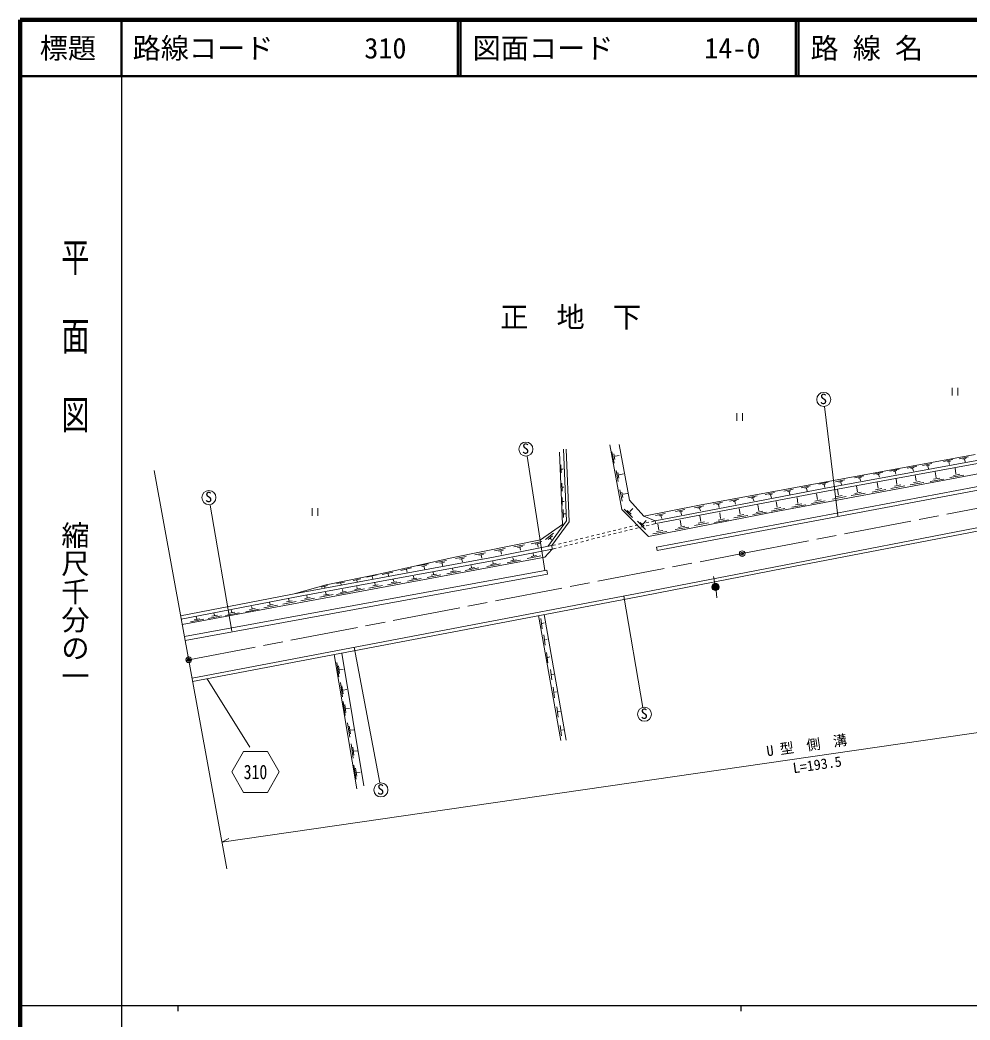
# Model space of a CAD drawing. Units: millimetres, scale not verified. Extents: x 40000 to 680000, y 20000 to 380000.
# Drawn here: x 40000 to 208702, y 202409 to 380000 of the extents above; entities that cross this region are included whole.
import ezdxf
from ezdxf.enums import TextEntityAlignment as Align

# ---------------------------------------------------------------- set-up
doc = ezdxf.new("R2010")
doc.units = ezdxf.units.MM
doc.header["$LTSCALE"] = 1000
doc.header["$PDMODE"] = 32
doc.header["$PDSIZE"] = 500
doc.linetypes.add('CHAIN', pattern=[18.5, 12, -1.5, 3.5, -1.5])
for name, color, linetype, lineweight in [('M-BGD', 7, 'Continuous', 13), ('M-BMK', 2, 'CHAIN', 13), ('M-BMK-SRVR', 3, 'Continuous', 13), ('M-STR-HTXT', 7, 'Continuous', 13), ('M-STR-STRC', 7, 'Continuous', 13), ('M-TTL', 2, 'Continuous', 140), ('M-TTL-BAND', 7, 'Continuous', 25), ('M-TTL-LINE', 7, 'Continuous', 50)]:
    doc.layers.add(name, color=color, linetype=linetype, lineweight=lineweight)
for name, color, linetype in [('M-BMK-HTXT', 7, 'Continuous'), ('M-OTRS', 6, 'Continuous'), ('M-TTL-TXT', 7, 'Continuous')]:
    doc.layers.add(name, color=color, linetype=linetype)
doc.styles.add('@ＭＳ ゴシック', font='')
doc.styles.add('ＭＳ ゴシック', font='')
doc.styles.get('@ＭＳ ゴシック').set_extended_font_data('@MS Gothic')
doc.styles.get('ＭＳ ゴシック').set_extended_font_data('MS Gothic')

msp = doc.modelspace()

# ---------------------------------------------------------------- linework, layer by layer
at = {"layer": 'M-BGD'}
for p, q in [((205526, 314655), (205526, 313295)), ((206546, 313295), (206546, 314655)), ((182892, 311372), (185226, 291941)), ((167290, 310181), (167290, 308821)), ((168310, 308821), (168310, 310181)), ((137040, 291048), (136487, 303763)), ((137547, 290894), (136986, 303785)), ((144731, 304540), (146867, 293047)), ((146374, 304587), (148261, 294751)), ((130067, 302566), (133201, 282216)), ((136335, 290385), (135797, 303278)), ((145117, 303308), (145502, 301324)), ((145425, 302942), (145611, 301947)), ((145669, 302531), (146427, 302679)), ((153058, 286357), (241114, 302988)), ((153170, 285767), (241226, 302398)), ((193448, 299897), (209643, 302810)), ((200381, 297595), (227282, 302624)), ((204003, 301585), (205666, 301944)), ((206776, 302086), (208439, 302445)), ((207406, 302033), (208011, 302177)), ((207716, 302041), (207848, 301535)), ((136064, 300981), (136117, 299565)), ((136162, 300245), (136430, 300245)), ((194464, 299884), (196127, 300243)), ((197571, 300429), (199234, 300789)), ((198201, 300377), (198806, 300520)), ((198511, 300385), (198643, 299879)), ((200280, 300860), (201943, 301219)), ((200910, 300807), (201514, 300951)), ((201220, 300815), (201352, 300309)), ((204633, 301532), (205238, 301676)), ((204943, 301540), (205075, 301034)), ((206203, 299420), (206042, 300435)), ((145847, 300024), (146232, 298041)), ((146155, 299658), (146341, 298663)), ((146399, 299247), (147156, 299395)), ((177716, 296948), (193448, 299897)), ((184797, 297997), (186460, 298356)), ((188206, 298696), (189868, 299056)), ((188836, 298644), (189440, 298787)), ((189146, 298651), (189278, 298145)), ((191537, 299338), (193200, 299698)), ((192168, 299286), (192772, 299429)), ((192477, 299293), (192609, 298787)), ((195095, 299831), (195699, 299975)), ((195404, 299839), (195536, 299333)), ((195738, 297500), (195577, 298514)), ((199153, 298133), (198993, 299147)), ((201610, 298042), (204069, 298478)), ((202233, 298433), (203369, 298658)), ((202689, 298722), (202528, 299736)), ((205124, 298740), (207583, 299176)), ((205747, 299132), (206883, 299356)), ((136218, 297766), (136271, 296350)), ((136317, 297030), (136585, 297030)), ((160649, 293813), (177716, 296948)), ((174595, 292771), (200381, 297595)), ((175644, 296302), (177306, 296661)), ((178738, 296899), (180400, 297258)), ((179368, 296846), (179972, 296990)), ((179678, 296854), (179810, 296348)), ((181870, 297554), (183533, 297913)), ((182500, 297501), (183105, 297645)), ((182810, 297509), (182942, 297003)), ((185346, 295608), (185186, 296622)), ((185428, 297944), (186032, 298088)), ((185737, 297952), (185869, 297446)), ((188704, 296218), (188543, 297232)), ((191303, 296167), (193762, 296603)), ((191926, 296558), (193062, 296783)), ((192382, 296847), (192221, 297861)), ((194659, 296819), (197118, 297256)), ((195282, 297211), (196418, 297436)), ((198075, 297452), (200533, 297889)), ((198697, 297844), (199834, 298069)), ((136252, 295218), (136305, 293802)), ((146545, 296540), (146930, 294556)), ((146853, 296174), (147039, 295179)), ((147097, 295763), (147855, 295911)), ((166002, 294562), (167665, 294921)), ((169223, 295143), (170885, 295503)), ((169853, 295091), (170457, 295234)), ((170163, 295098), (170295, 294592)), ((172351, 295718), (174013, 296077)), ((172981, 295665), (173585, 295809)), ((173291, 295673), (173423, 295167)), ((176274, 296250), (176878, 296393)), ((176584, 296257), (176716, 295751)), ((178157, 294157), (177996, 295172)), ((181617, 294825), (181456, 295839)), ((184268, 294928), (186726, 295364)), ((184891, 295319), (186027, 295544)), ((187625, 295538), (190084, 295974)), ((188248, 295929), (189384, 296154)), ((77630, 271487), (73760, 293864)), ((91874, 293322), (91874, 291962)), ((92894, 291962), (92894, 293322)), ((136350, 294481), (136618, 294481)), ((136476, 293061), (136529, 291645)), ((146867, 293047), (151627, 288272)), ((147303, 293149), (148747, 291634)), ((148261, 294751), (150802, 291872)), ((148304, 292693), (148850, 293245)), ((150802, 291872), (160649, 293813)), ((156400, 292700), (158062, 293060)), ((159753, 293376), (161415, 293735)), ((160383, 293324), (160987, 293467)), ((160693, 293331), (160825, 292825)), ((163113, 293995), (164776, 294355)), ((163744, 293943), (164348, 294086)), ((164053, 293950), (164185, 293444)), ((166632, 294509), (167236, 294653)), ((166942, 294517), (167074, 294011)), ((167861, 292257), (167700, 293272)), ((171205, 292854), (171045, 293869)), ((173375, 292797), (175833, 293233)), ((173997, 293188), (175134, 293413)), ((174453, 293477), (174293, 294491)), ((177079, 293477), (179537, 293913)), ((177701, 293869), (178837, 294093)), ((180538, 294145), (182997, 294581)), ((181161, 294536), (182297, 294761)), ((136575, 292324), (136843, 292324)), ((147810, 292918), (148510, 292231)), ((152805, 291071), (150802, 291872)), ((151627, 288272), (174595, 292771)), ((152881, 291994), (154543, 292354)), ((153511, 291942), (154115, 292085)), ((153821, 291949), (153953, 291443)), ((157030, 292648), (157634, 292791)), ((157340, 292655), (157472, 292149)), ((160883, 290916), (160723, 291930)), ((163958, 291166), (165094, 291391)), ((164414, 291455), (164253, 292469)), ((166782, 291577), (169241, 292013)), ((167405, 291969), (168541, 292193)), ((170127, 292174), (172585, 292610)), ((170749, 292565), (171886, 292790)), ((132428, 287661), (136335, 290385)), ((133719, 286504), (137040, 291048)), ((134443, 286647), (137547, 290894)), ((146297, 289503), (146783, 289620)), ((147269, 289737), (147756, 289854)), ((148242, 289971), (148728, 290089)), ((148788, 289567), (148303, 289448)), ((149214, 290206), (149700, 290323)), ((149759, 289806), (149274, 289687)), ((149633, 291005), (151077, 289490)), ((150140, 290774), (150840, 290087)), ((150186, 290440), (150672, 290557)), ((150730, 290046), (150245, 289926)), ((150634, 290549), (151180, 291101)), ((151158, 290674), (151644, 290791)), ((151701, 290285), (151216, 290165)), ((152130, 290908), (152805, 291071)), ((152898, 290580), (152187, 290404)), ((152805, 291071), (152898, 290580)), ((153456, 289433), (153296, 290447)), ((156332, 289491), (158791, 289927)), ((156955, 289882), (158091, 290107)), ((157411, 290171), (157250, 291185)), ((159805, 290235), (162263, 290672)), ((160427, 290627), (161564, 290852)), ((163335, 290775), (165794, 291211)), ((134757, 288862), (133320, 287713)), ((134565, 288368), (133820, 287738)), ((134205, 287931), (134404, 287687)), ((138520, 287629), (139006, 287746)), ((139492, 287863), (139978, 287980)), ((140464, 288098), (140950, 288215)), ((141436, 288332), (141922, 288449)), ((141991, 287893), (141506, 287773)), ((142409, 288566), (142895, 288683)), ((142962, 288132), (142477, 288012)), ((143381, 288800), (143867, 288917)), ((143933, 288371), (143448, 288252)), ((144353, 289034), (144839, 289152)), ((144904, 288610), (144419, 288491)), ((145325, 289269), (145811, 289386)), ((145875, 288850), (145390, 288730)), ((146846, 289089), (146361, 288969)), ((147817, 289328), (147332, 289208)), ((152378, 288753), (154836, 289189)), ((153001, 289144), (154137, 289369)), ((116911, 284551), (132428, 287661)), ((124080, 284608), (134443, 286647)), ((124192, 284018), (134483, 286043)), ((124287, 285739), (126181, 286118)), ((127676, 286433), (129570, 286811)), ((128357, 286349), (129211, 286510)), ((128752, 286424), (128896, 285823)), ((130803, 286994), (132697, 287373)), ((131484, 286910), (132337, 287071)), ((131879, 286985), (132023, 286384)), ((133173, 284625), (134483, 286043)), ((134443, 286647), (135117, 286809)), ((134483, 286043), (134443, 286647)), ((135195, 286218), (134483, 286043)), ((135603, 286926), (136089, 287043)), ((136166, 286458), (135680, 286338)), ((136575, 287161), (137062, 287278)), ((137137, 286697), (136651, 286577)), ((137548, 287395), (138034, 287512)), ((138108, 286936), (137622, 286816)), ((139079, 287175), (138593, 287056)), ((140049, 287414), (139564, 287295)), ((141020, 287654), (140535, 287534)), ((153058, 286357), (153170, 285767)), ((68809, 272664), (133173, 284625)), ((104227, 281702), (116911, 284551)), ((106311, 281343), (124080, 284608)), ((117353, 284359), (119246, 284738)), ((118033, 284276), (118887, 284436)), ((118428, 284350), (118572, 283750)), ((120795, 285014), (122689, 285393)), ((121476, 284931), (122329, 285091)), ((121871, 285005), (122015, 284404)), ((124968, 285656), (125821, 285816)), ((125363, 285730), (125507, 285130)), ((127620, 284147), (127530, 284500)), ((132473, 284817), (130066, 284342)), ((131735, 284900), (130747, 284727)), ((131190, 284907), (131100, 285260)), ((106420, 280753), (124192, 284018)), ((107612, 282250), (109525, 282699)), ((108661, 282416), (108744, 281940)), ((110667, 283043), (112560, 283422)), ((111347, 282959), (112201, 283120)), ((111742, 283034), (111886, 282433)), ((113850, 283639), (115743, 284018)), ((114530, 283556), (115384, 283716)), ((114925, 283630), (115069, 283029)), ((116919, 282208), (116829, 282561)), ((121464, 282702), (119057, 282227)), ((120726, 282786), (119737, 282612)), ((120180, 282792), (120090, 283145)), ((125322, 283402), (122915, 282927)), ((124584, 283485), (123595, 283312)), ((124038, 283492), (123948, 283845)), ((128904, 284057), (126497, 283582)), ((128166, 284140), (127177, 283967)), ((69206, 270486), (133541, 282279)), ((69329, 269815), (133664, 281607)), ((89612, 278245), (106311, 281343)), ((89724, 277655), (106420, 280753)), ((94365, 279667), (104227, 281702)), ((99174, 280469), (100496, 280764)), ((101517, 281023), (103430, 281472)), ((102566, 281189), (102649, 280713)), ((104319, 281513), (106232, 281963)), ((105368, 281680), (105451, 281204)), ((106365, 280260), (106275, 280613)), ((111232, 280802), (108825, 280327)), ((110494, 280886), (109505, 280712)), ((109948, 280892), (109858, 281245)), ((114724, 281496), (112317, 281020)), ((113986, 281579), (112997, 281406)), ((113440, 281585), (113350, 281938)), ((118203, 282118), (115796, 281643)), ((117465, 282202), (116476, 282028)), ((133541, 282279), (133664, 281607)), ((163417, 279948), (163166, 281161)), ((88697, 278068), (94365, 279667)), ((93496, 279299), (94633, 279562)), ((94104, 279440), (94145, 279171)), ((96189, 279904), (97601, 280161)), ((96988, 280049), (97054, 279626)), ((97347, 278517), (97257, 278870)), ((101186, 278954), (98778, 278479)), ((100447, 279037), (99459, 278864)), ((99902, 279043), (99812, 279396)), ((99829, 280514), (99899, 280231)), ((104364, 279592), (101957, 279117)), ((103626, 279675), (102638, 279502)), ((103080, 279681), (102991, 280035)), ((107649, 280170), (105242, 279695)), ((106911, 280253), (105922, 280080)), ((68528, 274170), (89612, 278245)), ((68642, 273581), (89724, 277655)), ((87771, 276836), (87681, 277189)), ((92284, 277330), (89877, 276855)), ((91546, 277413), (90557, 277240)), ((91000, 277420), (90910, 277773)), ((95628, 277946), (93221, 277471)), ((94890, 278030), (93901, 277856)), ((94344, 278036), (94254, 278389)), ((98631, 278427), (96224, 277952)), ((97893, 278511), (96904, 278337)), ((150610, 257931), (147241, 277706)), ((163601, 278659), (163735, 277395)), ((82493, 275379), (80086, 274904)), ((81755, 275462), (80766, 275289)), ((81209, 275469), (81119, 275822)), ((85698, 276098), (83291, 275623)), ((84960, 276181), (83971, 276008)), ((84414, 276187), (84324, 276540)), ((89055, 276746), (86648, 276271)), ((88317, 276829), (87328, 276656)), ((72663, 273572), (70256, 273097)), ((71925, 273656), (70937, 273482)), ((71379, 273662), (71290, 274015)), ((75802, 274195), (73395, 273720)), ((75064, 274278), (74075, 274105)), ((74518, 274285), (74429, 274638)), ((78898, 274743), (76491, 274268)), ((78160, 274827), (77171, 274653)), ((77614, 274833), (77524, 275186)), ((132103, 274224), (136035, 252048)), ((132486, 273724), (132729, 271866)), ((133083, 274410), (136987, 252098)), ((132754, 272845), (133080, 272920)), ((133022, 270820), (133265, 268962)), ((133290, 269941), (133616, 270016)), ((99359, 268600), (103882, 244523)), ((95803, 267310), (99787, 243472)), ((97161, 267569), (101039, 243966)), ((133492, 267685), (133735, 265827)), ((133760, 266806), (134086, 266882)), ((96262, 265902), (96636, 263381)), ((96543, 265331), (96749, 263927)), ((96739, 264592), (97389, 264661)), ((134189, 264653), (134432, 262795)), ((134457, 263774), (134783, 263849)), ((96889, 262322), (97264, 259801)), ((97170, 261751), (97377, 260348)), ((97367, 261012), (98017, 261081)), ((134680, 261493), (134922, 259635)), ((134948, 260614), (135274, 260690)), ((97386, 258982), (97760, 256462)), ((97666, 258411), (97873, 257008)), ((97863, 257673), (98513, 257742)), ((135315, 258022), (135558, 256164)), ((135583, 257143), (135910, 257219)), ((98182, 255176), (98556, 252655)), ((98462, 254605), (98669, 253202)), ((135934, 254736), (136177, 252878)), ((98659, 253867), (99309, 253936)), ((136202, 253858), (136528, 253933)), ((98807, 251436), (99181, 248916)), ((99087, 250865), (99294, 249462)), ((99284, 250127), (99934, 250196)), ((99308, 247681), (99682, 245161)), ((99588, 247110), (99795, 245707)), ((99785, 246372), (100435, 246441))]:
    msp.add_line(p, q, dxfattribs=at)
for points in [[(152805, 291071), (182450, 296711), (209918, 301755), (228023, 305187), (246778, 308711), (262158, 311661), (275362, 314054), (282492, 315337), (303546, 319067)], [(152898, 290580), (182542, 296219), (210010, 301264), (228116, 304695), (246871, 308220), (262250, 311170), (275451, 313562), (282580, 314845), (303633, 318575)], [(70554, 263095), (115692, 271722), (150550, 278334), (175687, 283211), (211764, 290167), (228908, 293511), (253553, 298464)], [(70662, 262505), (115804, 271133), (150663, 277744), (175801, 282622), (211878, 289578), (229025, 292922), (253391, 297820)]]:
    msp.add_lwpolyline(points, dxfattribs=at)
for centre, radius in [((182724, 312611), 1250), ((129837, 303795), 1250), ((73552, 295195), 1250), ((163512, 279321), 650), ((163512, 279321), 520), ((163512, 279321), 390), ((163512, 279321), 260), ((163512, 279321), 130), ((163512, 279321), 20), ((150899, 256715), 1250), ((104097, 243263), 1250)]:
    msp.add_circle(centre, radius, dxfattribs=at)
msp.add_point((163512, 279321), dxfattribs=at)
at = {"layer": 'M-BMK'}
for p, q in [((168250, 285231), (266189, 304106)), ((69954, 266388), (168250, 285231))]:
    msp.add_line(p, q, dxfattribs=at)
at = {"layer": 'M-BMK-SRVR'}
msp.add_line((76724, 229263), (63822, 300015), dxfattribs=at)
for centre in [(168250, 285231), (69954, 266388)]:
    msp.add_circle(centre, 500, dxfattribs=at)
msp.add_point((168250, 285231), dxfattribs=at)
at = {"layer": 'M-OTRS'}
msp.add_point((69954, 266388), dxfattribs=at)
at = {"layer": 'M-STR-HTXT'}
for q in [(260460, 260749), (77083, 234632)]:
    msp.add_line((75864, 233978), q, dxfattribs=at)
at = {"layer": 'M-STR-STRC'}
msp.add_line((80805, 250886), (73242, 262998), dxfattribs=at)
msp.add_lwpolyline([(86030, 246464), (83924, 250112), (79712, 250112), (77606, 246464), (79712, 242816), (83924, 242816)], close=True, dxfattribs=at)
at = {"layer": 'M-TTL'}
for p, q in [((40000, 380000), (40000, 20000)), ((680000, 380000), (40000, 380000))]:
    msp.add_line(p, q, dxfattribs=at)
at = {"layer": 'M-TTL-BAND'}
for p, q in [((58000, 370000), (58000, 20000)), ((40000, 205000), (579000, 205000)), ((68000, 205000), (68000, 204000)), ((168000, 205000), (168000, 204000))]:
    msp.add_line(p, q, dxfattribs=at)
at = {"layer": 'M-TTL-LINE'}
for p, q in [((58000, 380000), (58000, 370000)), ((117750, 380000), (117750, 370000)), ((118250, 380000), (118250, 370000)), ((177750, 380000), (177750, 370000)), ((178250, 380000), (178250, 370000)), ((40000, 370000), (680000, 370000))]:
    msp.add_line(p, q, dxfattribs=at)

# ---------------------------------------------------------------- texts
at = {"layer": 'M-BGD', "style": 'ＭＳ ゴシック'}
for p in [(182045, 311237), (129158, 302421), (72873, 293821), (150220, 255342), (103418, 241890)]:
    msp.add_text('S', height=1833, dxfattribs=at).set_placement(p, align=Align.BOTTOM_LEFT)
at = {"layer": 'M-BMK-HTXT', "style": 'ＭＳ ゴシック'}
msp.add_text('正\u3000地\u3000下', height=3666, dxfattribs=at).set_placement((125283, 324310), align=Align.BOTTOM_LEFT)
at = {"layer": 'M-STR-HTXT', "style": 'ＭＳ ゴシック'}
msp.add_text('L=193.5', height=1833, rotation=8.252, dxfattribs=at).set_placement((177462, 245675), align=Align.BOTTOM_LEFT)
at = {"layer": 'M-STR-HTXT', "insert": (181005, 250238), "char_height": 1833, "attachment_point": 8, "rotation": 8.252, "style": 'ＭＳ ゴシック'}
msp.add_mtext('\\T1.91;U型側溝', dxfattribs=at)
at = {"layer": 'M-STR-STRC', "style": 'ＭＳ ゴシック', "width": 0.8}
msp.add_text('310', height=2566, dxfattribs=at).set_placement((81818, 246464), align=Align.MIDDLE_CENTER)
at = {"layer": 'M-TTL-BAND', "style": '@ＭＳ ゴシック', "width": 1.4}
msp.add_text('平  面  図', height=3666, rotation=270, dxfattribs=at).set_placement((49777, 306475), align=Align.MIDDLE_RIGHT)
at = {"layer": 'M-TTL-BAND', "style": '@ＭＳ ゴシック'}
msp.add_text('縮尺千分の一', height=3666, rotation=270, dxfattribs=at).set_placement((49777, 261030), align=Align.MIDDLE_RIGHT)
at = {"layer": 'M-TTL-TXT', "style": 'ＭＳ ゴシック'}
msp.add_text('標題', height=3666, dxfattribs=at).set_placement((48500, 375000), align=Align.MIDDLE_CENTER)
for s, p in [('路線コード', (60000, 375000)), ('310', (101142, 375000)), ('図面コード', (120380, 375000)), ('14-0', (161521, 375000)), ('路 線 名', (180380, 375000))]:
    msp.add_text(s, height=3666, dxfattribs=at).set_placement(p, align=Align.MIDDLE_LEFT)

doc.saveas('drawing.dxf')
